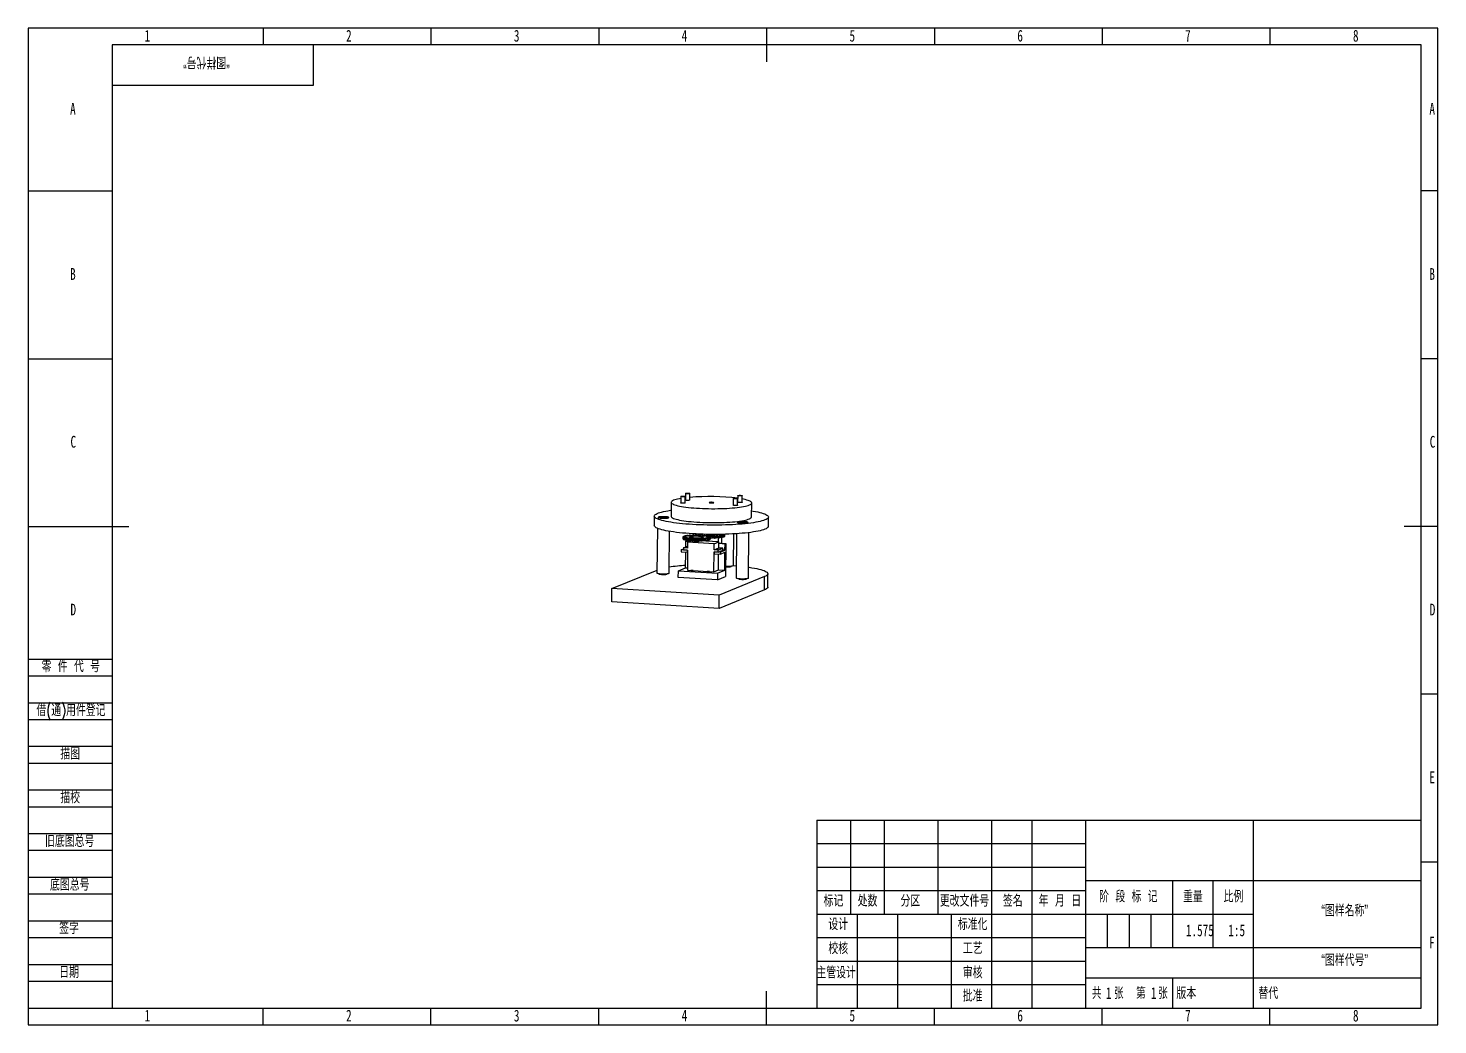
# Model space of a CAD drawing. Header units: millimetres. Extents: x 0 to 420, y 0 to 297.
import ezdxf

# ---------------------------------------------------------------- set-up
doc = ezdxf.new("R2010")
doc.units = ezdxf.units.MM
for name, color, linetype in [('10', 7, 'Continuous'), ('5', 7, 'Continuous'), ('9', 7, 'Continuous'), ('SLD-0', 7, 'Continuous')]:
    doc.layers.add(name, color=color, linetype=linetype)
doc.styles.add('SLDTEXTSTYLE0', font='TXT', dxfattribs={"width": 0.7, "bigfont": 'bigfont'})
doc.styles.add('SLDTEXTSTYLE1', font='TXT', dxfattribs={"width": 0.62, "bigfont": 'bigfont'})
doc.styles.add('SLDTEXTSTYLE2', font='TXT', dxfattribs={"width": 0.614286, "bigfont": 'bigfont'})
doc.styles.add('SLDTEXTSTYLE3', font='TXT', dxfattribs={"width": 0.6, "bigfont": 'bigfont'})
doc.styles.add('SLDTEXTSTYLE4', font='TXT', dxfattribs={"width": 0.7})

msp = doc.modelspace()

# ---------------------------------------------------------------- linework, layer by layer
at = {"color": 7, "linetype": 'Continuous', "lineweight": 25}
for p, q in [((191.59, 155.7), (191.55, 151.55)), ((194.47, 157.49), (194.46, 155.51)), ((195.78, 155.5), (195.79, 157.48)), ((195.82, 158.35), (195.8, 156.38)), ((197.12, 156.37), (197.14, 158.34)), ((210.07, 156.83), (210.05, 154.85)), ((211.37, 154.84), (211.39, 156.82)), ((211.41, 157.7), (211.39, 155.72)), ((212.71, 155.71), (212.73, 157.69)), ((215.55, 151.36), (215.59, 155.51)), ((186.55, 151.59), (186.53, 148.82)), ((187.9, 151.22), (187.78, 151.11)), ((188.76, 151.3), (188.36, 151.18)), ((189.69, 151.3), (188.76, 151.3)), ((188.76, 151.09), (188.76, 151.3)), ((189.68, 151.06), (189.69, 151.3)), ((190.21, 151.18), (189.69, 151.3)), ((190.78, 151.09), (190.67, 151.2)), ((220.53, 148.55), (220.55, 151.32)), ((187.46, 147.98), (187.35, 134.59)), ((188.36, 151.18), (188.88, 151.06)), ((188.88, 151.06), (189.8, 151.06)), ((189.8, 151.06), (190.21, 151.18)), ((190.95, 134.56), (191.05, 147.06)), ((211.53, 149.77), (211.42, 149.65)), ((212.31, 149.83), (212.01, 149.71)), ((212.01, 149.71), (212.61, 149.6)), ((213.22, 149.85), (212.31, 149.83)), ((212.31, 149.65), (212.31, 149.83)), ((212.61, 149.6), (213.52, 149.61)), ((213.82, 149.74), (213.22, 149.85)), ((213.22, 149.61), (213.22, 149.85)), ((213.52, 149.61), (213.82, 149.74)), ((214.42, 149.63), (214.3, 149.75)), ((195.1, 145.38), (195.09, 144.79)), ((195.1, 145.38), (195.1, 145.41)), ((195.2, 145.26), (195.19, 144.66)), ((195.24, 144.64), (195.19, 144.66)), ((195.24, 145.23), (195.2, 145.26)), ((195.21, 145.53), (195.25, 145.56)), ((195.21, 145.53), (195.21, 145.41)), ((195.24, 145.23), (195.24, 144.64)), ((195.63, 145.09), (195.54, 145.11)), ((195.54, 145.11), (195.54, 144.52)), ((195.63, 144.49), (195.54, 144.52)), ((195.57, 145.67), (195.56, 145.56)), ((195.57, 145.67), (195.65, 145.7)), ((195.63, 145.09), (195.63, 144.49)), ((195.94, 142.4), (195.95, 144.1)), ((195.95, 144.1), (196.15, 144.18)), ((195.95, 144.1), (197, 144.03)), ((196.06, 145.1), (196.06, 144.51)), ((196.12, 144.98), (196.11, 144.39)), ((196.24, 144.37), (196.11, 144.39)), ((196.24, 144.96), (196.12, 144.98)), ((196.15, 145.79), (196.27, 145.81)), ((196.15, 145.79), (196.15, 145.67)), ((196.15, 144.18), (197.2, 144.12)), ((196.24, 144.96), (196.24, 144.37)), ((196.48, 143.82), (196.47, 142.04)), ((196.48, 143.82), (197.7, 144.32)), ((204.39, 143.33), (196.48, 143.82)), ((196.63, 144.99), (196.63, 144.4)), ((196.73, 145), (196.72, 144.41)), ((197.03, 144.86), (196.88, 144.88)), ((196.88, 144.88), (196.88, 144.28)), ((197.03, 144.27), (196.88, 144.28)), ((196.92, 145.89), (197.07, 145.9)), ((196.92, 145.89), (196.92, 145.76)), ((197.03, 144.86), (197.03, 144.27)), ((197.36, 144.9), (197.35, 144.31)), ((197.43, 144.92), (197.43, 144.33)), ((197.59, 144.92), (197.58, 144.33)), ((197.78, 144.82), (197.78, 144.22)), ((197.79, 144.8), (197.78, 144.21)), ((197.95, 144.2), (197.78, 144.21)), ((197.96, 144.79), (197.79, 144.8)), ((197.83, 145.95), (198, 145.95)), ((197.83, 145.93), (197.83, 145.84)), ((197.96, 144.79), (197.95, 144.2)), ((198.2, 144.84), (198.19, 144.25)), ((198.24, 144.86), (198.24, 144.27)), ((198.34, 144.28), (198.34, 144.18)), ((198.38, 144.87), (198.38, 144.28)), ((198.54, 144.1), (198.54, 143.98)), ((198.61, 144.87), (198.61, 144.27)), ((198.7, 144.83), (198.69, 144.24)), ((198.7, 144.83), (198.69, 144.23)), ((198.74, 145.9), (198.74, 145.88)), ((198.96, 144.76), (198.78, 144.76)), ((198.78, 144.76), (198.78, 144.17)), ((198.95, 144.16), (198.78, 144.17)), ((198.83, 145.97), (199.01, 145.97)), ((198.96, 144.76), (198.95, 144.16)), ((199.1, 144.82), (199.09, 144.23)), ((199.1, 144.24), (199.11, 144.84)), ((199.15, 145.88), (199.15, 145.89)), ((199.22, 144.85), (199.22, 144.26)), ((199.46, 144.86), (199.45, 144.26)), ((199.53, 146.24), (199.53, 145.86)), ((199.59, 146.18), (199.58, 146.12)), ((199.58, 146.12), (199.58, 145.87)), ((199.58, 144.84), (199.58, 144.25)), ((199.61, 144.82), (199.6, 144.23)), ((199.74, 143.97), (199.74, 144.09)), ((199.97, 144.76), (199.79, 144.76)), ((199.79, 144.76), (199.79, 144.16)), ((199.97, 144.17), (199.79, 144.16)), ((199.84, 145.95), (200.02, 145.95)), ((200.07, 145.92), (199.91, 145.97)), ((199.91, 145.97), (199.91, 145.95)), ((199.97, 144.76), (199.97, 144.17)), ((200, 144.22), (200.01, 144.81)), ((205.74, 143.89), (200, 144.24)), ((200.05, 145.84), (200.05, 145.9)), ((200.06, 144.87), (200.06, 144.27)), ((200.07, 145.92), (200.07, 145.84)), ((200.28, 144.88), (200.28, 144.28)), ((200.43, 144.86), (200.43, 144.27)), ((200.49, 144.85), (200.48, 144.25)), ((200.77, 144.79), (200.76, 144.2)), ((200.93, 144.21), (200.76, 144.2)), ((200.93, 144.8), (200.77, 144.79)), ((200.8, 145.81), (201.04, 145.76)), ((200.81, 145.9), (200.97, 145.89)), ((200.93, 144.8), (200.93, 144.21)), ((200.97, 145.89), (200.97, 145.86)), ((201.04, 144.93), (201.03, 144.33)), ((201.2, 144.92), (201.19, 144.33)), ((201.28, 144.91), (201.28, 144.31)), ((201.3, 144.31), (201.29, 144.16)), ((201.78, 144.88), (201.64, 144.86)), ((201.64, 144.86), (201.64, 144.27)), ((201.78, 144.29), (201.64, 144.27)), ((201.68, 145.82), (201.82, 145.8)), ((201.78, 144.88), (201.78, 144.29)), ((201.84, 145.01), (201.83, 144.41)), ((201.94, 145.69), (201.94, 145.68)), ((201.94, 145.69), (202.28, 145.65)), ((201.94, 145.68), (201.94, 145.69)), ((201.95, 144.99), (201.94, 144.4)), ((202.36, 144.97), (202.35, 144.37)), ((202.46, 144.39), (202.35, 144.37)), ((202.46, 144.99), (202.36, 144.97)), ((202.38, 145.7), (202.49, 145.68)), ((202.46, 144.99), (202.46, 144.39)), ((202.49, 145.68), (202.49, 145.56)), ((202.52, 145.31), (202.52, 145.33)), ((202.94, 145.12), (202.87, 145.09)), ((202.87, 145.09), (202.87, 144.5)), ((202.93, 144.52), (202.87, 144.5)), ((202.89, 145.57), (202.95, 145.54)), ((202.94, 145.12), (202.93, 144.52)), ((202.95, 145.54), (202.95, 145.42)), ((203.17, 145.26), (203.15, 145.24)), ((203.15, 145.24), (203.15, 144.64)), ((203.17, 144.67), (203.15, 144.64)), ((203.16, 145.42), (203.18, 145.39)), ((203.18, 145.39), (203.17, 144.8)), ((203.17, 145.26), (203.17, 144.67)), ((203.27, 145.63), (203.66, 145.61)), ((203.27, 145.04), (203.27, 145.63)), ((203.66, 145.02), (203.27, 145.04)), ((203.66, 145.61), (203.66, 145.02)), ((203.8, 145.1), (203.81, 145.69)), ((203.95, 145.71), (203.95, 145.12)), ((204.19, 145.12), (204.19, 145.72)), ((204.37, 141.56), (204.39, 143.33)), ((204.38, 145.7), (204.38, 145.11)), ((204.39, 143.33), (205.74, 143.89)), ((204.63, 145.64), (205.02, 145.65)), ((204.63, 145.05), (204.63, 145.64)), ((205.02, 145.05), (204.63, 145.05)), ((205.02, 145.65), (205.02, 145.05)), ((205.03, 145.08), (205.03, 145.67)), ((205.07, 145.76), (205.07, 145.16)), ((205.28, 145.18), (205.28, 145.77)), ((205.49, 145.77), (205.49, 145.17)), ((205.69, 143.89), (205.7, 145.15)), ((205.73, 142.11), (205.74, 143.89)), ((205.74, 143.59), (207.82, 143.46)), ((205.74, 143.49), (207.62, 143.38)), ((205.86, 145.72), (206.21, 145.75)), ((205.86, 145.13), (205.86, 145.72)), ((206.2, 145.16), (205.86, 145.13)), ((206.21, 145.75), (206.2, 145.16)), ((206.36, 145.89), (206.36, 145.29)), ((206.59, 145.28), (206.58, 143.54)), ((206.8, 145.87), (207.06, 145.91)), ((206.8, 145.27), (206.8, 145.87)), ((207.06, 145.31), (206.8, 145.27)), ((206.89, 146.16), (206.89, 146.16)), ((207.06, 145.91), (207.06, 145.31)), ((207.34, 145.46), (207.35, 146.05)), ((207.49, 145.51), (207.34, 145.46)), ((207.35, 146.05), (207.49, 146.1)), ((207.43, 146.11), (207.43, 146.18)), ((207.44, 146.18), (207.44, 146.11)), ((207.49, 146.1), (207.49, 145.51)), ((207.6, 141.4), (207.62, 143.38)), ((207.62, 143.38), (207.82, 143.46)), ((207.82, 143.46), (207.74, 133.57)), ((210.13, 136.84), (210.2, 146.29)), ((211.09, 146.35), (210.98, 133.13)), ((214.58, 133.1), (214.69, 146.68)), ((194.58, 141.57), (195.24, 141.84)), ((196.46, 141.45), (194.58, 141.57)), ((194.58, 141.57), (194.58, 140.97)), ((194.58, 140.97), (196.46, 140.86)), ((195.25, 142.12), (195.24, 141.52)), ((195.24, 141.52), (196.46, 141.45)), ((195.25, 142.12), (196.47, 142.62)), ((196.47, 142.04), (195.25, 142.12)), ((195.89, 136.19), (195.93, 140.89)), ((196.46, 141.45), (196.42, 135.52)), ((196.46, 140.86), (196.46, 141.45)), ((204.32, 135.03), (204.37, 140.96)), ((204.37, 140.96), (204.36, 140.37)), ((204.36, 140.37), (206.25, 140.25)), ((204.37, 141.56), (205.73, 142.11)), ((205.6, 141.48), (204.37, 141.56)), ((204.37, 140.96), (205.59, 140.89)), ((206.25, 140.85), (204.37, 140.96)), ((205.59, 140.89), (205.6, 141.48)), ((205.59, 140.89), (206.95, 141.44)), ((205.6, 141.48), (206.95, 142.03)), ((205.67, 135.58), (205.71, 140.29)), ((206.95, 142.03), (205.73, 142.11)), ((206.25, 140.85), (207.6, 141.4)), ((206.25, 140.25), (206.25, 140.85)), ((206.25, 140.25), (207.6, 140.81)), ((206.95, 141.44), (206.95, 142.03)), ((207.6, 141.4), (206.95, 141.44)), ((207.56, 135.47), (207.6, 140.81)), ((173.89, 130), (187.36, 135.51)), ((193.71, 133.32), (193.72, 135.3)), ((193.72, 135.3), (195.89, 136.19)), ((193.72, 135.3), (205.39, 134.58)), ((195.89, 136.19), (196.42, 136.15)), ((196.42, 135.52), (204.32, 135.03)), ((204.32, 135.03), (205.67, 135.58)), ((205.39, 134.58), (205.38, 132.6)), ((205.39, 134.58), (207.56, 135.47)), ((205.67, 135.58), (207.56, 135.47)), ((207.95, 136.41), (207.77, 136.42)), ((209.32, 136.48), (209.32, 136.62)), ((220.39, 130.46), (220.42, 134.42)), ((188.15, 134.36), (188.15, 134.22)), ((190.15, 134.2), (190.15, 134.34)), ((205.38, 132.6), (193.71, 133.32)), ((205.38, 132.6), (207.74, 133.57)), ((219.42, 133.56), (205.89, 128.03)), ((211.78, 132.9), (211.78, 132.76)), ((213.78, 132.74), (213.78, 132.88)), ((219.38, 129.61), (219.42, 133.56)), ((173.86, 126.05), (173.89, 130)), ((205.85, 124.07), (173.86, 126.05)), ((205.89, 128.03), (173.89, 130)), ((219.38, 129.61), (205.85, 124.07)), ((205.85, 124.07), (205.89, 128.03))]:
    msp.add_line(p, q, dxfattribs=at)
at = {"color": 8, "linetype": 'Continuous', "lineweight": 25}
for p, q in [((195.53, 145.36), (195.53, 145.28)), ((195.59, 145.5), (195.59, 145.42)), ((195.66, 145.36), (195.66, 145.29)), ((195.68, 145.23), (195.68, 145.13)), ((195.72, 145.49), (195.72, 145.42)), ((195.78, 145.34), (195.78, 145.3)), ((195.81, 145.31), (195.81, 145.3)), ((195.81, 145.23), (195.81, 145.15)), ((195.89, 145.62), (195.89, 145.55)), ((195.96, 145.22), (195.96, 145.16)), ((196, 145.61), (196, 145.57)), ((196.05, 145.19), (196.05, 145.17)), ((196.18, 145.11), (196.18, 145)), ((196.34, 145.1), (196.34, 145.03)), ((196.38, 145.73), (196.38, 145.67)), ((196.48, 145.07), (196.47, 145.05)), ((196.48, 145.72), (196.48, 145.69)), ((196.89, 145), (196.89, 144.88)), ((197.06, 145.82), (197.05, 145.77)), ((197.07, 144.98), (197.07, 144.95)), ((197.12, 145.8), (197.12, 145.78)), ((197.8, 144.91), (197.8, 144.85)), ((197.86, 145.88), (197.86, 145.84)), ((197.9, 145.86), (197.9, 145.85)), ((198.75, 145.88), (198.75, 145.88)), ((199.15, 145.89), (199.15, 145.88)), ((200.02, 146.2), (200.02, 146.22)), ((200.02, 145.86), (200.02, 145.85)), ((200.04, 145.88), (200.04, 145.85)), ((200.12, 146), (200.12, 146.11)), ((200.29, 146.09), (200.29, 146.02)), ((200.37, 146.04), (200.37, 146.05)), ((200.63, 145.87), (200.63, 145.94)), ((200.83, 145.93), (200.83, 145.9)), ((200.84, 144.91), (200.84, 144.87)), ((200.99, 145.87), (200.99, 145.9)), ((201.49, 145.8), (201.49, 145.8)), ((201.51, 144.98), (201.51, 144.96)), ((201.54, 145.72), (201.54, 145.7)), ((201.62, 145.74), (201.62, 145.69)), ((201.67, 145.01), (201.67, 144.92)), ((201.91, 145.67), (201.91, 145.78)), ((202.04, 145.08), (202.04, 145.06)), ((202.1, 145.62), (202.1, 145.58)), ((202.15, 145.11), (202.15, 145.04)), ((202.2, 145.63), (202.2, 145.56)), ((202.31, 145.11), (202.31, 145.02)), ((202.38, 145.19), (202.38, 145.18)), ((202.43, 145.11), (202.43, 144.99)), ((202.44, 145.22), (202.44, 145.17)), ((202.47, 145.5), (202.47, 145.43)), ((202.52, 145.31), (202.52, 145.31)), ((202.58, 145.24), (202.58, 145.16)), ((202.59, 145.56), (202.59, 145.72)), ((202.59, 145.5), (202.59, 145.43)), ((202.63, 145.37), (202.63, 145.3)), ((202.71, 145.23), (202.71, 145.15)), ((202.76, 145.37), (202.76, 145.29)), ((202.78, 145.73), (202.78, 145.57)), ((203.02, 145.42), (203.02, 145.72)), ((203.17, 145.7), (203.16, 145.41)), ((206, 145.86), (206, 145.82)), ((206.16, 145.77), (206.16, 145.88)), ((206.63, 146), (206.63, 145.98)), ((206.71, 145.97), (206.71, 146.03)), ((206.89, 146.05), (206.89, 145.94)), ((207.01, 146.17), (207.01, 146.14))]:
    msp.add_line(p, q, dxfattribs=at)
at = {"color": 7, "linetype": 'Continuous', "lineweight": 25, "flags": 128}
for points in [[(194.47, 156.85), (194.01, 156.77), (193.49, 156.66), (193.02, 156.54), (192.62, 156.42), (192.28, 156.3), (192, 156.17), (191.8, 156.04), (191.66, 155.9), (191.59, 155.76), (191.6, 155.63), (191.67, 155.49), (191.82, 155.35), (192.03, 155.22), (192.31, 155.08), (192.66, 154.95), (193.07, 154.83), (193.54, 154.7), (194.07, 154.59), (194.66, 154.48), (195.3, 154.37), (195.99, 154.28), (196.72, 154.19), (197.5, 154.11), (198.31, 154.04), (199.15, 153.97), (200.01, 153.92), (200.9, 153.88)], [(194.97, 155.41), (194.77, 155.42), (194.61, 155.45), (194.5, 155.48), (194.46, 155.51), (194.46, 155.51)], [(194.99, 157.39), (194.78, 157.4), (194.62, 157.42), (194.51, 157.45), (194.47, 157.49), (194.5, 157.52), (194.6, 157.55), (194.76, 157.57), (194.96, 157.58), (195.17, 157.58), (195.39, 157.57), (195.57, 157.55), (195.71, 157.53), (195.78, 157.5), (195.79, 157.46), (195.72, 157.43), (195.59, 157.41), (195.41, 157.39), (195.2, 157.38), (194.99, 157.39)], [(195.78, 155.5), (195.77, 155.49), (195.7, 155.46), (195.58, 155.43), (195.4, 155.41), (195.19, 155.41), (194.97, 155.41)], [(196.31, 156.28), (196.11, 156.29), (195.95, 156.31), (195.84, 156.34), (195.8, 156.37), (195.8, 156.38)], [(196.33, 158.25), (196.13, 158.27), (195.97, 158.29), (195.86, 158.32), (195.82, 158.35), (195.85, 158.38), (195.95, 158.41), (196.1, 158.43), (196.3, 158.45), (196.52, 158.45), (196.73, 158.44), (196.91, 158.42), (197.05, 158.39), (197.13, 158.36), (197.13, 158.33), (197.06, 158.3), (196.93, 158.27), (196.76, 158.26), (196.55, 158.25), (196.33, 158.25)], [(197.12, 156.37), (197.11, 156.35), (197.05, 156.32), (196.92, 156.3), (196.74, 156.28), (196.53, 156.27), (196.31, 156.28)], [(200.9, 153.88), (201.8, 153.84), (202.72, 153.82), (203.63, 153.81), (204.55, 153.81), (205.47, 153.82), (206.37, 153.84), (207.25, 153.87), (208.12, 153.91), (208.95, 153.96), (209.76, 154.02), (210.53, 154.09), (211.26, 154.17), (211.94, 154.25), (212.58, 154.35), (213.16, 154.45), (213.68, 154.56), (214.15, 154.67), (214.56, 154.79), (214.9, 154.92), (215.17, 155.05), (215.38, 155.18), (215.51, 155.32), (215.58, 155.45), (215.57, 155.59), (215.5, 155.73), (215.36, 155.87), (215.14, 156), (214.86, 156.14), (214.52, 156.27), (214.1, 156.39), (213.63, 156.51), (213.1, 156.63), (212.72, 156.7)], [(203.44, 155.51), (203.66, 155.51), (203.86, 155.52), (204.04, 155.53), (204.17, 155.56), (204.24, 155.59), (204.23, 155.62), (204.16, 155.65), (204.02, 155.68), (203.84, 155.7), (203.63, 155.71), (203.41, 155.71), (203.21, 155.69), (203.06, 155.67), (202.96, 155.64), (202.93, 155.61), (202.97, 155.58), (203.07, 155.55), (203.24, 155.53), (203.44, 155.51)], [(210.58, 156.73), (210.38, 156.74), (210.22, 156.77), (210.11, 156.79), (210.07, 156.83), (210.1, 156.86), (210.2, 156.89), (210.35, 156.91), (210.55, 156.92), (210.77, 156.92), (210.98, 156.91), (211.16, 156.9), (211.3, 156.87), (211.38, 156.84), (211.38, 156.81), (211.31, 156.77), (211.18, 156.75), (211.01, 156.73), (210.8, 156.73), (210.58, 156.73)], [(211.91, 155.62), (211.71, 155.63), (211.54, 155.65), (211.44, 155.68), (211.39, 155.72), (211.39, 155.72)], [(211.92, 157.6), (211.72, 157.61), (211.56, 157.63), (211.45, 157.66), (211.41, 157.69), (211.44, 157.73), (211.54, 157.75), (211.7, 157.77), (211.89, 157.79), (212.11, 157.79), (212.32, 157.78), (212.51, 157.76), (212.64, 157.73), (212.72, 157.7), (212.72, 157.67), (212.66, 157.64), (212.53, 157.62), (212.35, 157.6), (212.14, 157.59), (211.92, 157.6)], [(212.71, 155.71), (212.71, 155.69), (212.64, 155.66), (212.51, 155.64), (212.33, 155.62), (212.12, 155.61), (211.91, 155.62)], [(214.53, 149.43), (213.67, 149.33), (212.76, 149.24), (211.82, 149.17), (210.84, 149.1), (209.83, 149.04), (208.79, 148.99), (207.74, 148.95), (206.66, 148.93), (205.57, 148.91), (204.48, 148.9), (203.38, 148.91), (202.28, 148.93), (201.18, 148.95), (200.1, 148.99), (199.03, 149.04), (197.98, 149.09), (196.95, 149.16), (195.95, 149.24), (194.98, 149.32), (194.05, 149.42), (193.16, 149.52), (192.31, 149.63), (191.5, 149.75), (190.75, 149.88), (190.06, 150.01), (189.42, 150.15), (188.83, 150.3), (188.31, 150.45), (187.86, 150.6), (187.47, 150.76), (187.15, 150.92), (186.89, 151.08), (186.71, 151.24), (186.6, 151.41), (186.55, 151.57), (186.58, 151.74), (186.68, 151.9), (186.85, 152.06), (187.1, 152.22), (187.41, 152.38), (187.78, 152.53), (188.23, 152.68), (188.74, 152.82), (189.31, 152.96), (189.94, 153.09), (190.63, 153.21), (191.37, 153.33), (191.57, 153.36)], [(188.25, 151.37), (188.01, 151.34), (187.83, 151.29), (187.72, 151.25), (187.68, 151.19), (187.72, 151.14), (187.83, 151.09), (188.01, 151.05), (188.25, 151.01), (188.53, 150.98), (188.85, 150.95), (189.19, 150.94), (189.54, 150.94), (189.87, 150.95), (190.18, 150.98), (190.44, 151.01), (190.65, 151.05), (190.8, 151.09), (190.87, 151.14), (190.87, 151.2), (190.8, 151.25), (190.66, 151.29), (190.45, 151.34), (190.18, 151.37), (189.88, 151.4), (189.55, 151.42), (189.2, 151.42), (188.86, 151.42), (188.54, 151.4), (188.25, 151.37)], [(188.5, 151.36), (188.26, 151.33), (188.07, 151.3), (187.95, 151.25), (187.89, 151.21), (187.9, 151.16), (187.98, 151.12), (188.13, 151.07), (188.33, 151.04), (188.58, 151.01), (188.87, 150.98), (189.18, 150.97), (189.49, 150.97), (189.79, 150.98), (190.07, 151), (190.31, 151.03), (190.49, 151.07), (190.62, 151.11), (190.68, 151.16), (190.67, 151.2), (190.59, 151.25), (190.44, 151.29), (190.24, 151.33), (189.99, 151.36), (189.7, 151.38), (189.39, 151.39), (189.08, 151.39), (188.77, 151.38), (188.5, 151.36)], [(191.55, 151.55), (191.57, 151.46), (191.65, 151.32), (191.8, 151.18), (192.02, 151.05), (192.31, 150.92), (192.67, 150.79), (193.08, 150.66), (193.56, 150.54), (194.1, 150.42), (194.7, 150.31), (195.34, 150.21), (196.03, 150.11), (196.77, 150.03), (197.55, 149.95), (198.36, 149.88), (199.21, 149.81), (200.08, 149.76), (200.97, 149.72), (201.87, 149.69), (202.78, 149.67), (203.7, 149.66), (204.62, 149.66), (205.53, 149.67), (206.43, 149.69), (207.32, 149.72), (208.18, 149.76), (209.01, 149.81), (209.81, 149.87), (210.58, 149.94), (211.3, 150.02), (211.98, 150.11), (212.61, 150.21), (213.19, 150.31), (213.71, 150.42), (214.17, 150.53), (214.56, 150.66), (214.9, 150.78), (215.16, 150.91), (215.36, 151.04), (215.49, 151.18), (215.55, 151.32), (215.55, 151.36)], [(210.56, 154.75), (210.36, 154.77), (210.2, 154.79), (210.09, 154.82), (210.05, 154.85), (210.05, 154.85)], [(211.37, 154.84), (211.36, 154.83), (211.3, 154.8), (211.17, 154.77), (210.99, 154.76), (210.78, 154.75), (210.56, 154.75)], [(215.57, 153.17), (215.98, 153.1), (216.71, 152.97), (217.38, 152.83), (217.99, 152.69), (218.54, 152.54), (219.03, 152.39), (219.45, 152.24), (219.81, 152.08), (220.1, 151.92), (220.31, 151.75), (220.46, 151.59), (220.54, 151.42), (220.55, 151.26), (220.48, 151.09), (220.35, 150.93), (220.14, 150.77), (219.86, 150.61), (219.52, 150.46), (219.11, 150.31), (218.63, 150.16), (218.09, 150.02), (217.49, 149.89), (216.83, 149.76), (216.12, 149.64), (215.35, 149.53), (214.53, 149.43)], [(214.51, 146.66), (213.65, 146.56), (212.74, 146.47), (211.8, 146.4), (210.82, 146.33), (209.81, 146.27), (208.77, 146.22), (207.72, 146.19), (206.64, 146.16), (205.55, 146.14), (204.45, 146.14), (203.35, 146.14), (202.25, 146.16), (201.16, 146.18), (200.07, 146.22), (199, 146.27), (197.95, 146.32), (196.93, 146.39), (195.93, 146.47), (194.96, 146.55), (194.03, 146.65), (193.13, 146.75), (192.28, 146.87), (191.48, 146.98), (190.73, 147.11), (190.03, 147.24), (189.39, 147.38), (188.81, 147.53), (188.29, 147.68), (187.84, 147.83), (187.45, 147.99), (187.12, 148.15), (186.87, 148.31), (186.69, 148.48), (186.57, 148.64), (186.53, 148.81), (186.53, 148.82)], [(211.88, 149.92), (211.65, 149.88), (211.47, 149.84), (211.36, 149.79), (211.32, 149.74), (211.35, 149.69), (211.46, 149.64), (211.64, 149.59), (211.88, 149.55), (212.16, 149.52), (212.49, 149.5), (212.83, 149.49), (213.17, 149.49), (213.51, 149.5), (213.81, 149.52), (214.08, 149.55), (214.29, 149.59), (214.43, 149.64), (214.51, 149.69), (214.51, 149.74), (214.43, 149.79), (214.29, 149.84), (214.08, 149.88), (213.82, 149.92), (213.51, 149.94), (213.18, 149.96), (212.83, 149.96), (212.49, 149.96), (212.17, 149.94), (211.88, 149.92)], [(212.46, 149.53), (212.76, 149.52), (213.08, 149.51), (213.38, 149.52), (213.67, 149.54), (213.91, 149.57), (214.11, 149.6), (214.24, 149.65), (214.31, 149.69), (214.31, 149.74), (214.24, 149.78), (214.1, 149.83), (213.9, 149.87), (213.66, 149.9), (213.38, 149.92), (213.07, 149.93), (212.76, 149.93), (212.45, 149.93), (212.17, 149.91), (211.92, 149.88), (211.73, 149.84), (211.59, 149.8), (211.53, 149.76), (211.53, 149.71), (211.6, 149.66), (211.73, 149.62), (211.93, 149.58), (212.18, 149.55), (212.46, 149.53)], [(220.53, 148.55), (220.52, 148.49), (220.46, 148.32), (220.32, 148.16), (220.12, 148), (219.84, 147.84), (219.5, 147.69), (219.09, 147.54), (218.61, 147.39), (218.07, 147.25), (217.47, 147.12), (216.81, 146.99), (216.09, 146.87), (215.33, 146.76), (214.51, 146.66)], [(195.19, 144.78), (195.14, 144.79), (195.09, 144.79)], [(195.71, 145.29), (195.74, 145.29), (195.76, 145.29), (195.78, 145.29), (195.79, 145.3), (195.8, 145.3), (195.81, 145.3), (195.81, 145.31), (195.81, 145.31)], [(195.82, 145.47), (195.82, 145.47), (195.82, 145.48), (195.81, 145.48), (195.8, 145.48), (195.78, 145.49), (195.76, 145.49), (195.74, 145.49), (195.72, 145.49)], [(195.98, 145.16), (196, 145.16), (196.02, 145.17), (196.04, 145.17), (196.05, 145.17), (196.05, 145.18), (196.06, 145.18), (196.05, 145.18), (196.05, 145.19)], [(196.06, 145.59), (196.07, 145.59), (196.07, 145.6), (196.07, 145.6), (196.06, 145.6), (196.05, 145.61), (196.04, 145.61), (196.02, 145.61), (196, 145.61)], [(196.45, 145.05), (196.47, 145.05), (196.48, 145.05), (196.49, 145.06), (196.5, 145.06), (196.5, 145.06), (196.5, 145.07), (196.49, 145.07), (196.48, 145.07)], [(196.5, 145.7), (196.51, 145.7), (196.52, 145.7), (196.52, 145.7), (196.52, 145.71), (196.52, 145.71), (196.51, 145.72), (196.5, 145.72), (196.48, 145.72)], [(198.22, 145.09), (197.89, 145.12), (197.6, 145.16), (197.37, 145.21), (197.19, 145.26), (197.09, 145.32), (197.05, 145.38), (197.08, 145.43), (197.18, 145.49), (197.36, 145.54), (197.59, 145.58), (197.87, 145.62), (198.2, 145.65), (198.56, 145.67), (198.94, 145.68), (199.33, 145.67), (199.71, 145.66), (200.07, 145.64), (200.4, 145.6), (200.69, 145.56), (200.93, 145.51), (201.1, 145.46), (201.21, 145.4), (201.25, 145.35), (201.21, 145.29), (201.11, 145.23), (200.94, 145.18), (200.71, 145.14), (200.42, 145.1), (200.09, 145.07), (199.73, 145.05), (199.35, 145.05), (198.97, 145.05), (198.58, 145.06), (198.22, 145.09)], [(197.09, 144.95), (197.1, 144.96), (197.11, 144.96), (197.12, 144.96), (197.12, 144.97), (197.11, 144.97), (197.1, 144.97), (197.09, 144.98), (197.07, 144.98)], [(197.1, 145.78), (197.12, 145.78), (197.13, 145.78), (197.14, 145.79), (197.15, 145.79), (197.15, 145.79), (197.14, 145.8), (197.14, 145.8), (197.12, 145.8)], [(197.79, 144.8), (197.79, 144.81), (197.78, 144.82), (197.79, 144.82), (197.79, 144.83), (197.79, 144.84), (197.8, 144.85), (197.81, 144.86), (197.82, 144.87)], [(197.86, 144.88), (197.87, 144.89), (197.87, 144.89), (197.87, 144.89), (197.86, 144.9), (197.85, 144.9), (197.84, 144.9), (197.82, 144.91), (197.8, 144.91)], [(197.86, 145.88), (197.85, 145.89), (197.84, 145.9), (197.83, 145.9), (197.83, 145.91), (197.83, 145.92), (197.83, 145.93), (197.83, 145.94), (197.83, 145.95)], [(197.83, 145.84), (197.85, 145.84), (197.87, 145.84), (197.89, 145.84), (197.9, 145.85), (197.9, 145.85), (197.91, 145.85), (197.9, 145.86), (197.9, 145.86)], [(198.71, 144.85), (198.71, 144.85), (198.71, 144.85), (198.7, 144.86), (198.69, 144.86), (198.67, 144.86), (198.65, 144.86), (198.63, 144.87), (198.61, 144.87)], [(198.65, 145.87), (198.67, 145.87), (198.69, 145.87), (198.71, 145.87), (198.73, 145.87), (198.74, 145.87), (198.74, 145.88), (198.75, 145.88), (198.75, 145.88)], [(198.69, 144.23), (198.69, 144.23), (198.69, 144.24)], [(199.94, 144.17), (199.92, 144.14), (199.83, 144.11), (199.68, 144.08), (199.48, 144.06), (199.25, 144.06), (199.01, 144.06), (198.79, 144.07)], [(200.06, 144.87), (200.04, 144.87), (200.02, 144.86), (200, 144.86), (199.99, 144.86), (199.98, 144.86), (199.98, 144.85), (199.97, 144.85), (199.98, 144.85)], [(200, 144.83), (200, 144.82), (200.01, 144.81), (200, 144.8), (200, 144.79), (200, 144.78), (199.99, 144.78), (199.98, 144.77), (199.97, 144.76)], [(200.02, 145.86), (200.01, 145.86), (200.01, 145.86), (200.02, 145.85), (200.03, 145.85), (200.04, 145.85), (200.06, 145.84), (200.08, 145.84), (200.1, 145.84)], [(200.02, 145.95), (200.03, 145.94), (200.03, 145.93), (200.04, 145.92), (200.04, 145.91), (200.05, 145.91), (200.05, 145.9), (200.05, 145.89), (200.04, 145.88)], [(200.37, 146.05), (200.38, 146.05), (200.39, 146.05), (200.39, 146.04), (200.38, 146.04), (200.37, 146.03), (200.35, 146.03), (200.34, 146.03), (200.31, 146.02)], [(200.84, 144.91), (200.82, 144.91), (200.8, 144.91), (200.79, 144.9), (200.78, 144.9), (200.78, 144.9), (200.78, 144.89), (200.79, 144.89), (200.8, 144.89)], [(200.83, 145.81), (200.82, 145.8), (200.82, 145.8), (200.82, 145.8), (200.82, 145.79), (200.83, 145.79), (200.84, 145.79), (200.85, 145.78), (200.87, 145.78)], [(200.99, 145.9), (201.01, 145.9), (201.02, 145.89), (201.03, 145.89), (201.03, 145.88), (201.03, 145.88), (201.03, 145.88), (201.02, 145.87), (201, 145.87)], [(201.51, 144.98), (201.5, 144.98), (201.49, 144.98), (201.48, 144.97), (201.48, 144.97), (201.48, 144.97), (201.49, 144.96), (201.5, 144.96), (201.51, 144.96)], [(201.54, 145.72), (201.53, 145.72), (201.51, 145.72), (201.51, 145.72), (201.51, 145.71), (201.51, 145.71), (201.51, 145.71), (201.52, 145.7), (201.54, 145.7)], [(201.91, 145.78), (201.93, 145.78), (201.95, 145.78), (201.97, 145.78), (201.98, 145.77), (201.99, 145.77), (202, 145.76), (202, 145.76), (201.99, 145.75)], [(202.04, 145.08), (202.03, 145.07), (202.02, 145.07), (202.02, 145.07), (202.02, 145.06), (202.03, 145.06), (202.04, 145.06), (202.06, 145.06), (202.08, 145.05)], [(202.1, 145.62), (202.08, 145.62), (202.06, 145.61), (202.05, 145.61), (202.04, 145.61), (202.04, 145.61), (202.04, 145.6), (202.05, 145.6), (202.06, 145.6)], [(202.38, 145.19), (202.37, 145.19), (202.37, 145.18), (202.38, 145.18), (202.39, 145.18), (202.4, 145.17), (202.42, 145.17), (202.44, 145.17), (202.46, 145.17)], [(202.47, 145.5), (202.45, 145.5), (202.43, 145.49), (202.41, 145.49), (202.4, 145.49), (202.39, 145.49), (202.39, 145.48), (202.39, 145.48), (202.39, 145.48)], [(204.73, 146.05), (204.92, 146.09), (205.05, 146.14)], [(204.98, 145.73), (204.98, 145.73), (204.98, 145.74), (204.98, 145.74), (204.99, 145.74), (205.01, 145.75), (205.03, 145.75), (205.05, 145.75), (205.07, 145.76)], [(204.98, 145.73), (205, 145.72), (205.01, 145.71), (205.02, 145.7), (205.03, 145.69), (205.03, 145.68), (205.03, 145.67), (205.03, 145.66), (205.02, 145.65)], [(205.07, 145.16), (205.04, 145.16), (205.03, 145.16)], [(205.98, 145.82), (205.97, 145.83), (205.96, 145.83), (205.96, 145.84), (205.96, 145.84), (205.96, 145.85), (205.97, 145.85), (205.98, 145.85), (206, 145.86)], [(206.69, 145.97), (206.67, 145.97), (206.65, 145.97), (206.63, 145.98), (206.62, 145.98), (206.62, 145.99), (206.62, 145.99), (206.62, 146), (206.63, 146)], [(195.99, 142.2), (196.06, 142.2), (196.14, 142.2), (196.2, 142.21), (196.24, 142.22), (196.25, 142.23), (196.24, 142.24), (196.19, 142.25), (196.12, 142.26), (196.04, 142.26), (195.97, 142.26), (195.91, 142.25), (195.87, 142.24), (195.85, 142.23), (195.87, 142.22), (195.92, 142.21), (195.99, 142.2)], [(205.4, 141.62), (205.47, 141.62), (205.55, 141.62), (205.61, 141.63), (205.65, 141.64), (205.66, 141.65), (205.65, 141.66), (205.6, 141.67), (205.53, 141.67), (205.46, 141.68), (205.38, 141.67), (205.32, 141.67), (205.28, 141.66), (205.26, 141.65), (205.28, 141.64), (205.33, 141.63), (205.4, 141.62)], [(206.07, 141.9), (206.15, 141.89), (206.23, 141.9), (206.29, 141.9), (206.33, 141.91), (206.34, 141.92), (206.32, 141.94), (206.28, 141.95), (206.21, 141.95), (206.13, 141.95), (206.06, 141.95), (205.99, 141.95), (205.95, 141.94), (205.94, 141.92), (205.96, 141.91), (206.01, 141.9), (206.07, 141.9)], [(190.95, 134.56), (190.92, 134.51), (190.82, 134.46), (190.66, 134.41), (190.43, 134.37), (190.15, 134.34), (189.82, 134.32), (189.47, 134.3), (189.11, 134.3), (188.75, 134.31), (188.4, 134.33), (188.09, 134.36), (187.82, 134.4), (187.6, 134.45), (187.45, 134.5), (187.37, 134.55), (187.35, 134.59)], [(197.46, 135.39), (197.44, 135.37), (197.47, 135.35), (197.55, 135.33), (197.67, 135.32), (197.8, 135.32), (197.94, 135.32), (198.05, 135.33), (198.12, 135.35), (198.14, 135.37), (198.1, 135.39), (198.02, 135.41), (197.91, 135.42), (197.77, 135.42), (197.64, 135.42), (197.53, 135.41), (197.46, 135.39)], [(202.35, 135.09), (202.33, 135.07), (202.36, 135.05), (202.45, 135.03), (202.56, 135.02), (202.7, 135.01), (202.83, 135.02), (202.94, 135.03), (203.01, 135.05), (203.03, 135.07), (203, 135.09), (202.92, 135.1), (202.8, 135.12), (202.66, 135.12), (202.53, 135.12), (202.42, 135.1), (202.35, 135.09)], [(210.13, 136.84), (210.13, 136.84), (210.08, 136.78), (209.97, 136.73), (209.79, 136.69), (209.54, 136.65), (209.25, 136.62), (208.92, 136.6), (208.57, 136.59), (208.2, 136.59), (207.85, 136.6), (207.77, 136.6)], [(209.32, 136.62), (209.41, 136.58), (209.42, 136.54), (209.36, 136.49), (209.23, 136.46), (209.03, 136.43), (208.79, 136.41), (208.52, 136.39), (208.23, 136.39), (207.95, 136.41)], [(210.13, 136.84), (210.2, 136.83), (211.01, 136.77)], [(214.61, 136.38), (214.85, 136.35), (215.65, 136.22), (216.4, 136.1), (217.09, 135.96), (217.72, 135.82), (218.29, 135.67), (218.8, 135.52), (219.24, 135.36), (219.61, 135.2), (219.91, 135.04), (220.15, 134.87), (220.31, 134.71), (220.4, 134.54), (220.41, 134.37), (220.36, 134.21), (220.23, 134.04), (220.03, 133.88), (219.76, 133.72), (219.42, 133.56)], [(188.78, 134.12), (188.52, 134.15), (188.31, 134.18), (188.15, 134.21), (188.07, 134.25), (188.05, 134.3), (188.11, 134.34), (188.16, 134.36)], [(190.14, 134.34), (190.14, 134.34), (190.23, 134.3), (190.25, 134.25), (190.18, 134.21), (190.05, 134.17), (189.86, 134.14), (189.62, 134.12), (189.34, 134.11), (189.06, 134.11), (188.78, 134.12)], [(214.58, 133.1), (214.57, 133.07), (214.49, 133.01), (214.33, 132.97), (214.12, 132.92), (213.85, 132.89), (213.53, 132.86), (213.19, 132.85), (212.83, 132.84), (212.46, 132.85), (212.11, 132.87), (211.79, 132.9), (211.51, 132.93), (211.28, 132.98), (211.11, 133.03), (211.01, 133.08), (210.98, 133.13)], [(212.41, 132.67), (212.16, 132.69), (211.94, 132.72), (211.79, 132.76), (211.7, 132.8), (211.69, 132.84), (211.75, 132.88), (211.78, 132.89)], [(213.78, 132.88), (213.87, 132.84), (213.88, 132.8), (213.82, 132.75), (213.69, 132.72), (213.49, 132.69), (213.25, 132.67), (212.98, 132.65), (212.69, 132.65), (212.41, 132.67)], [(220.39, 130.46), (220.38, 130.42), (220.33, 130.25), (220.2, 130.09), (220, 129.92), (219.73, 129.77), (219.38, 129.61)]]:
    msp.add_lwpolyline(points, dxfattribs=at)
at = {"color": 7, "linetype": 'Continuous', "lineweight": 25}
for centre, radius, start, end in [((202.99, 87.5), 69.92, 83.0856, 94.8069), ((195.6, 135.65), 9.78, 90.4383, 92.9619), ((195.77, 155.07), 9.71, 266.0377, 268.5727), ((195.93, 137.97), 7.32, 92.6667, 95.7271), ((196.06, 152.7), 7.22, 263.2459, 266.3357), ((195.55, 155.92), 10.69, 268.3231, 270.6998), ((195.55, 155.32), 10.69, 268.3229, 269.9549), ((195.38, 134.87), 10.69, 88.3104, 90.6871), ((195.56, 141.2), 4.23, 88.6891, 90.473), ((195.63, 149.59), 4.23, 268.537, 270.3212), ((196.27, 140.86), 4.31, 95.2952, 99.6532), ((196.35, 149.81), 4.21, 259.2568, 263.6859), ((195.84, 149.3), 3.81, 266.2612, 268.1732), ((195.77, 141.45), 3.84, 90.8361, 92.7392), ((195.55, 154.85), 9.76, 270.4508, 272.9763), ((195.55, 154.26), 9.76, 270.4508, 272.9763), ((195.41, 136), 9.7, 86.0232, 88.5601), ((195.69, 145.7), 0.281, 263.3068, 289.8278), ((195.69, 145.09), 0.275, 68.8966, 95.8877), ((195.64, 149.11), 3.89, 270.683, 272.5696), ((195.58, 141.7), 3.86, 86.4319, 88.3267), ((195.92, 145.43), 0.159, 210.5572, 226.7174), ((195.93, 145.34), 0.173, 130.7902, 146.0546), ((195.85, 144.77), 0.467, 76.2024, 94.6946), ((195.87, 146.02), 0.473, 264.3872, 282.703), ((196.14, 142.32), 2.85, 93.1435, 95.4632), ((196.2, 148.42), 2.81, 263.5122, 265.8546), ((196.49, 146.44), 1.33, 246.5997, 250.5127), ((196.5, 144.25), 1.41, 108.1533, 111.9182), ((195.91, 148.03), 2.93, 272.9694, 275.246), ((195.89, 147.68), 3.17, 273.0139, 274.075), ((195.88, 142.79), 2.89, 83.7319, 86.0299), ((196.64, 143.24), 1.81, 98.7957, 106.5791), ((196.68, 147.45), 1.74, 252.1517, 260.1423), ((196.24, 144.5), 0.611, 80.1991, 95.5097), ((196.27, 146.28), 0.614, 263.527, 278.7791), ((195.9, 152.26), 7.31, 272.6807, 275.7459), ((195.89, 151.67), 7.31, 272.6807, 275.7459), ((195.81, 138.62), 7.2, 83.227, 86.3217), ((197.42, 149.76), 4.78, 256.9439, 258.6129), ((197.38, 140.83), 4.95, 100.2801, 101.9111), ((196.63, 143.39), 1.66, 95.9641, 99.2879), ((196.68, 147.33), 1.62, 259.6277, 263.0065), ((196.46, 146.73), 1.74, 275.7378, 278.9579), ((196.45, 146.13), 1.74, 275.7378, 278.9579), ((196.46, 144.08), 1.7, 79.964, 83.2355), ((196.81, 143.76), 0.654, 83.6736, 97.3356), ((196.81, 144.36), 0.646, 82.6696, 97.3991), ((196.85, 146.4), 0.644, 261.6018, 276.3493), ((197.12, 144.52), 0.432, 103.725, 124.1332), ((198.36, 155.32), 10.42, 261.9141, 262.9067), ((197.16, 146.21), 0.404, 233.8264, 255.1698), ((198.23, 135.19), 10.64, 96.06, 97.0386), ((197.21, 144.27), 0.689, 99.9646, 105.9527), ((196.64, 149.14), 4.3, 275.3126, 279.6823), ((196.63, 148.55), 4.3, 275.3126, 279.6823), ((197.25, 146.45), 0.662, 252.7936, 258.9435), ((196.61, 141.73), 4.19, 79.2272, 83.6683), ((197.23, 145.04), 0.744, 279.6199, 285.3077), ((197.23, 145.64), 0.744, 279.6199, 285.3077), ((197.26, 145.15), 0.716, 73.4585, 79.2945), ((197.53, 144.37), 0.556, 84.1019, 100.4535), ((197.53, 143.78), 0.556, 84.1019, 100.4535), ((197.57, 146.37), 0.551, 258.4956, 274.9538), ((199.01, 160.96), 16.69, 265.0993, 265.8243), ((199.01, 161.56), 16.69, 265.0993, 265.8243), ((198.77, 128.96), 16.9, 93.1723, 93.8914), ((197.82, 144.22), 0.0389, 179.8015, 205.5793), ((197.91, 144.73), 0.16, 106.6743, 122.6027), ((197.94, 146), 0.149, 235.4213, 252.0912), ((197.68, 145.98), 1.8, 278.8202, 286.6373), ((197.68, 146.57), 1.8, 278.8202, 286.6373), ((197.71, 144.25), 1.73, 72.0917, 80.1175), ((198.14, 144.43), 0.182, 286.0582, 300.6511), ((198.15, 145.02), 0.182, 286.0582, 300.6511), ((198.19, 145.73), 0.171, 57.4754, 72.7211), ((198.34, 144.5), 0.381, 84.2294, 105.5896), ((198.34, 143.9), 0.381, 84.2294, 105.5896), ((198.39, 146.23), 0.374, 253.2503, 274.8915), ((198.71, 144.71), 0.647, 235.1721, 276.9001), ((199.29, 166.16), 21.3, 267.5576, 268.1738), ((199.28, 165.57), 21.3, 267.5576, 268.1738), ((198.96, 124.46), 21.41, 90.8347, 91.4488), ((198.85, 144.45), 0.563, 236.3743, 278.6739), ((198.61, 143.94), 0.329, 75.1483, 90.7288), ((198.82, 144.3), 0.138, 208.4871, 252.6775), ((198.72, 144.83), 0.0192, 124.7745, 191.6647), ((198.82, 144.89), 0.138, 208.4871, 252.6775), ((198.87, 145.83), 0.15, 106.2441, 148.0518), ((198.76, 145.9), 0.0183, 163.3104, 232.3681), ((199.21, 145.24), 1.37, 258.4507, 292.686), ((198.85, 144.58), 0.427, 283.7569, 304.3158), ((198.86, 145.17), 0.427, 283.7569, 304.3158), ((198.9, 145.58), 0.399, 53.6339, 75.1381), ((199.08, 144.25), 0.0242, 304.2169, 352.8154), ((199.09, 144.84), 0.0214, 301.5575, 3.5853), ((199.19, 144.04), 0.222, 82.6972, 112.6818), ((199.19, 144.67), 0.192, 81.0202, 116.0023), ((199.13, 145.89), 0.0202, 351.4465, 56.0054), ((199.23, 146.05), 0.186, 242.5134, 278.3196), ((199.32, 167.25), 22.39, 269.7473, 270.3433), ((199.32, 166.66), 22.39, 269.7473, 270.3433), ((198.97, 123.51), 22.36, 88.6662, 89.2629), ((199.48, 143.99), 0.276, 69.0009, 95.8563), ((199.48, 144.58), 0.276, 69.0009, 95.8563), ((199.53, 146.14), 0.283, 263.3362, 289.7265), ((200.09, 156.65), 10.54, 267.2305, 270.1451), ((199.63, 144.87), 0.0596, 216.559, 247.5126), ((199.63, 144.28), 0.0596, 216.559, 247.5126), ((200.28, 137.91), 8.3, 91.8303, 94.7429), ((199.98, 145.06), 0.916, 245.4975, 257.7975), ((199.99, 145.65), 0.916, 245.4975, 257.7975), ((199.67, 145.84), 0.0647, 111.1321, 140.4159), ((200.03, 145.01), 0.964, 101.1109, 112.9977), ((200.65, 142.3), 3.74, 95.1533, 101.4106), ((199.94, 144.23), 0.0665, 298.5866, 351.6945), ((199.96, 144.8), 0.0505, 31.9838, 66.58), ((200.07, 143.8), 0.473, 91.4943, 98.0204), ((200.02, 146.63), 0.426, 269.4904, 284.8022), ((200, 145.91), 0.0549, 292.0258, 324.7271), ((199.39, 164.37), 19.51, 271.963, 272.6164), ((199.39, 163.77), 19.51, 271.963, 272.6164), ((200.07, 155.75), 9.83, 269.9791, 273.2604), ((199.1, 126.52), 19.35, 86.3841, 87.0411), ((200.15, 145.56), 0.548, 74.5573, 92.8726), ((200.32, 144.41), 0.469, 76.2544, 94.6958), ((200.32, 143.82), 0.469, 76.2544, 94.6958), ((200.76, 147.07), 1.09, 244.4451, 249.1106), ((200.36, 146.3), 0.475, 264.3854, 282.652), ((200.58, 145.22), 0.384, 247.6351, 256.4857), ((200.57, 144.63), 0.384, 247.6351, 256.4857), ((200.61, 145.46), 0.404, 102.3745, 110.9353), ((201.16, 147.01), 2.84, 256.2853, 262.0459), ((201.16, 147.61), 2.84, 256.2853, 262.0459), ((201.16, 142.99), 2.93, 96.9167, 102.5598), ((200.69, 145.04), 0.903, 80.8856, 93.8398), ((201.2, 144.82), 1.06, 100.5764, 112.0868), ((200.71, 144.55), 0.347, 66.5503, 76.0224), ((202.05, 151.94), 6.14, 258.5557, 260.0305), ((200.75, 146.16), 0.366, 282.8282, 291.9785), ((199.75, 158.71), 13.84, 274.5139, 275.3353), ((200.81, 144.73), 0.14, 28.9195, 72.7053), ((199.56, 132.23), 13.62, 83.6405, 84.4709), ((200.84, 145.97), 0.152, 286.2171, 327.644), ((199.78, 157.75), 13.48, 274.8976, 275.3409), ((201.09, 143.73), 0.612, 80.2302, 95.5239), ((200.69, 151.86), 6.11, 273.2858, 277.4829), ((201.1, 144.32), 0.612, 80.2302, 95.5239), ((201.14, 146.37), 0.615, 263.5124, 278.7485), ((201.45, 145.46), 1.16, 257.2518, 261.472), ((201.46, 146.06), 1.16, 257.2518, 261.472), ((201.47, 144.59), 1.2, 97.4779, 101.6138), ((202.13, 150.53), 5.69, 261.449, 265.071), ((202.13, 149.94), 5.69, 261.449, 265.071), ((202.07, 140.03), 5.8, 93.9226, 97.4993), ((201.6, 144.83), 0.98, 84.2852, 96.5303), ((200.47, 152.51), 7.6, 277.921, 279.1464), ((201.34, 143.88), 1.09, 76.7977, 81.1945), ((201.39, 146.84), 1.13, 277.7512, 282.0573), ((200.38, 138.4), 7.39, 79.7697, 81.0175), ((201.4, 144.04), 0.924, 65.5972, 77.8272), ((201.44, 146.69), 0.972, 281.0815, 292.902), ((201.76, 144.37), 0.645, 82.6891, 97.4235), ((203.2, 160.36), 14.63, 264.1156, 264.9419), ((201.79, 146.31), 0.644, 261.577, 276.3302), ((201.76, 143.85), 0.564, 82.4605, 88.2756), ((202.15, 146.69), 2.3, 262.0444, 264.7243), ((202.16, 147.28), 2.3, 262.0444, 264.7243), ((202.14, 143.35), 2.34, 94.2646, 96.9116), ((202.02, 145.68), 0.0744, 107.5546, 177.7318), ((202.73, 152.95), 8.58, 264.7191, 267.4714), ((202.74, 153.54), 8.58, 264.7191, 267.4714), ((203.61, 152.63), 6.67, 255.764, 279.6214), ((202.62, 137.03), 8.67, 91.5366, 94.2698), ((201.37, 147.86), 2.86, 283.4686, 285.8176), ((201.36, 142.95), 2.74, 72.9265, 75.346), ((201.87, 142.85), 2.21, 81.7794, 84.5276), ((201.92, 147.87), 2.25, 274.4595, 277.1727), ((202.25, 144.56), 0.555, 84.1109, 100.4925), ((202.28, 146.1), 0.549, 258.4559, 274.9451), ((201.79, 142.21), 2.86, 76.3257, 82.0666), ((201.85, 148.55), 2.95, 276.8963, 282.5203), ((202, 147.88), 2.24, 277.2295, 285.4335), ((202.6, 148.53), 3.43, 265.1651, 267.2151), ((202.56, 142.1), 3.47, 91.7908, 93.8271), ((202.14, 145.69), 0.558, 295.8673, 302.8626), ((202.15, 145.02), 0.517, 55.1176, 62.4768), ((202.94, 155.52), 10.43, 267.2046, 269.6216), ((202.54, 144.86), 0.379, 84.2201, 105.6593), ((202.78, 135.1), 10.46, 89.39, 91.8017), ((202.55, 145.8), 0.372, 253.1789, 274.9019), ((202.29, 141.81), 3.36, 84.9751, 87.0537), ((202.94, 154.96), 10.46, 267.3942, 269.6195), ((202.35, 148.89), 3.4, 271.9515, 274.0154), ((202.6, 145.18), 0.191, 80.9497, 116.1628), ((202.44, 145.34), 0.0771, 344.7181, 10.9577), ((202.6, 145.48), 0.185, 242.3468, 278.3945), ((202.75, 149.37), 4.14, 267.5918, 269.4016), ((202.09, 139.47), 5.71, 81.4721, 85.0865), ((202.73, 145.01), 0.718, 86.0896, 101.2673), ((202.2, 151.31), 5.82, 273.9073, 277.4765), ((202.69, 141.28), 4.15, 89.6094, 91.4155), ((202.65, 149.49), 4.12, 269.7597, 271.5734), ((202.58, 141.19), 4.11, 87.4332, 89.2513), ((202.82, 155.7), 10.47, 269.3776, 271.7884), ((202.65, 134.99), 10.43, 87.218, 89.6341), ((202.53, 154.05), 8.69, 271.5235, 274.2537), ((202.38, 136.7), 8.6, 84.7354, 87.4845), ((203.66, 167.16), 21.45, 267.6562, 268.2965), ((202.82, 154.82), 10.18, 270.6126, 271.8048), ((203.04, 145.41), 0.308, 66.8364, 94.3388), ((203.33, 145.84), 0.223, 221.2158, 254.2187), ((203.35, 145.3), 0.276, 230.2771, 252.351), ((203.6, 145.91), 0.302, 281.7434, 313.5188), ((203.59, 145.32), 0.302, 281.7434, 313.5188), ((203.92, 144.8), 0.321, 84.9223, 111.6589), ((203.92, 145.39), 0.321, 84.9223, 111.6589), ((203.69, 167.29), 21.58, 270.6858, 271.3235), ((203.69, 166.7), 21.58, 270.6858, 271.3235), ((204.23, 145.01), 0.705, 77.5955, 92.9678), ((204.22, 144.42), 0.705, 77.5955, 92.9678), ((204.95, 147.56), 1.94, 252.9703, 260.6675), ((204.94, 146.96), 1.94, 252.9703, 260.6675), ((204.99, 145.08), 0.0413, 326.0013, 358.8664), ((204.03, 160.65), 14.93, 274.0144, 274.8298), ((204.02, 160.06), 14.93, 274.0144, 274.8298), ((205.36, 144.8), 0.976, 82.4359, 94.7145), ((205.36, 144.21), 0.976, 82.4359, 94.7145), ((206.34, 151.38), 5.68, 261.3549, 265.1087), ((206.34, 150.79), 5.68, 261.3549, 265.1087), ((205.82, 144.98), 0.858, 63.3581, 79.0129), ((205.02, 152.17), 6.39, 278.8349, 280.2704), ((206.29, 144.98), 0.911, 85.1792, 98.0512), ((206.28, 144.25), 1.05, 85.6852, 94.2079), ((207.08, 155.35), 9.49, 265.6816, 268.3458), ((207.07, 154.75), 9.49, 265.6816, 268.3458), ((206.24, 147.12), 1.19, 289.3497, 293.7655), ((206.28, 142.23), 3.76, 77.9084, 83.7185), ((206.85, 145.49), 0.562, 86.2272, 104.2211), ((206.99, 146.39), 0.25, 245.526, 273.9873), ((207.1, 156.71), 10.66, 268.8482, 271.3128), ((206.62, 138.27), 7.88, 83.6488, 87.1891), ((207.1, 156.01), 10.55, 269.7728, 271.3193), ((199.5, 78.21), 58.79, 93.5164, 98.3459)]:
    msp.add_arc(centre, radius, start, end, dxfattribs=at)
at = {"layer": '10', "color": 7}
for p, q in [((0, 109), (25, 109)), ((0, 104), (25, 104)), ((0, 96), (25, 96)), ((0, 91), (25, 91)), ((0, 83), (25, 83)), ((0, 78), (25, 78)), ((0, 70), (25, 70)), ((0, 65), (25, 65)), ((0, 57), (25, 57)), ((0, 52), (25, 52)), ((235, 54), (315, 54)), ((235, 47), (315, 47)), ((0, 44), (25, 44)), ((0, 39), (25, 39)), ((0, 31), (25, 31)), ((0, 26), (25, 26)), ((0, 18), (25, 18)), ((0, 13), (25, 13))]:
    msp.add_line(p, q, dxfattribs=at)
at = {"layer": '10', "color": 7, "lineweight": 25}
for p, q in [((245, 61), (245, 33)), ((255, 61), (255, 33)), ((271, 61), (271, 33)), ((287, 61), (287, 5)), ((299, 61), (299, 5)), ((315, 61), (315, 5)), ((365, 61), (365, 33)), ((315, 43), (415, 43)), ((340.99, 43), (340.99, 23)), ((353, 43), (353, 23)), ((235, 40), (315, 40)), ((235, 33), (365, 33)), ((247, 33), (247, 5)), ((259, 33), (259, 5)), ((275, 33), (275, 5)), ((365, 33), (365, 5)), ((235, 26), (315, 26)), ((315, 23), (415, 23)), ((235, 19), (315, 19)), ((315, 14), (415, 14)), ((235, 12), (315, 12))]:
    msp.add_line(p, q, dxfattribs=at)
at = {"layer": '5'}
for p, q in [((70, 297), (70, 292)), ((120, 297), (120, 292)), ((170, 297), (170, 292)), ((270, 297), (270, 292)), ((320, 297), (320, 292)), ((370, 297), (370, 292)), ((0, 248.5), (25, 248.5)), ((420, 248.5), (415, 248.5)), ((0, 198.5), (25, 198.5)), ((420, 198.5), (415, 198.5)), ((420, 98.5), (415, 98.5)), ((420, 48.5), (415, 48.5)), ((70, 0), (70, 5)), ((120, 0), (120, 5)), ((170, 0), (170, 5)), ((270, 0), (270, 5)), ((320, 0), (320, 5)), ((370, 0), (370, 5))]:
    msp.add_line(p, q, dxfattribs=at)
at = {"layer": '5', "lineweight": 25}
for p, q in [((220, 297), (220, 287)), ((0, 148.5), (30, 148.5)), ((420, 148.5), (410, 148.5)), ((220, 0), (220, 10))]:
    msp.add_line(p, q, dxfattribs=at)
at = {"layer": '5', "color": 7, "lineweight": 25}
for p, q in [((415, 292), (25, 292)), ((25, 292), (25, 5)), ((85, 280), (85, 292)), ((415, 5), (415, 292)), ((25, 280), (85, 280)), ((235, 61), (415, 61)), ((235, 61), (235, 5)), ((0, 5), (415, 5))]:
    msp.add_line(p, q, dxfattribs=at)
at = {"layer": '9', "color": 7}
for p, q in [((420, 297), (0, 297)), ((0, 297), (0, 0)), ((420, 148.5), (420, 297)), ((420, 0), (420, 148.5)), ((0, 0), (420, 0))]:
    msp.add_line(p, q, dxfattribs=at)
at = {"layer": 'SLD-0'}
for p, q in [((321.5, 33), (321.5, 23)), ((328, 33), (328, 23)), ((334.5, 33), (334.5, 23))]:
    msp.add_line(p, q, dxfattribs=at)
at = {"layer": 'SLD-0', "lineweight": 25}
msp.add_line((340.99, 14), (340.99, 5), dxfattribs=at)

# ---------------------------------------------------------------- texts
at = {"layer": '10', "char_height": 3.5}
for s, insert, attachment_point, style in [('1', (35.54, 296.5), 2, 'SLDTEXTSTYLE4'), ('2', (95.54, 296.5), 2, 'SLDTEXTSTYLE4'), ('3', (145.54, 296.5), 2, 'SLDTEXTSTYLE4'), ('4', (195.54, 296.5), 2, 'SLDTEXTSTYLE4'), ('5', (245.54, 296.5), 2, 'SLDTEXTSTYLE4'), ('6', (295.55, 296.5), 2, 'SLDTEXTSTYLE4'), ('7', (345.55, 296.5), 2, 'SLDTEXTSTYLE4'), ('8', (395.55, 296.5), 2, 'SLDTEXTSTYLE4'), ('A', (13.32, 274.75), 2, 'SLDTEXTSTYLE4'), ('A', (418.32, 274.75), 2, 'SLDTEXTSTYLE4'), ('B', (13.32, 225.5), 2, 'SLDTEXTSTYLE4'), ('B', (418.32, 225.5), 2, 'SLDTEXTSTYLE4'), ('C', (13.43, 175.5), 2, 'SLDTEXTSTYLE4'), ('C', (418.43, 175.5), 2, 'SLDTEXTSTYLE4'), ('D', (13.43, 125.5), 2, 'SLDTEXTSTYLE4'), ('D', (418.43, 125.5), 2, 'SLDTEXTSTYLE4'), ('E', (418.32, 75.5), 2, 'SLDTEXTSTYLE4'), ('“图样名称”', (392.25, 35.79), 2, 'SLDTEXTSTYLE0'), ('1.575', (349.1, 29.9), 2, 'SLDTEXTSTYLE4'), ('1:5', (360.08, 29.9), 2, 'SLDTEXTSTYLE4'), ('F', (418.22, 26.25), 2, 'SLDTEXTSTYLE4'), ('“图样代号”', (392.25, 21.05), 2, 'SLDTEXTSTYLE0'), ('1', (321.14, 11.2), 1, 'SLDTEXTSTYLE4'), ('1', (334.48, 11.2), 1, 'SLDTEXTSTYLE4'), ('1', (35.54, 4.5), 2, 'SLDTEXTSTYLE4'), ('2', (95.54, 4.5), 2, 'SLDTEXTSTYLE4'), ('3', (145.54, 4.5), 2, 'SLDTEXTSTYLE4'), ('4', (195.54, 4.5), 2, 'SLDTEXTSTYLE4'), ('5', (245.54, 4.5), 2, 'SLDTEXTSTYLE4'), ('6', (295.55, 4.5), 2, 'SLDTEXTSTYLE4'), ('7', (345.55, 4.5), 2, 'SLDTEXTSTYLE4'), ('8', (395.55, 4.5), 2, 'SLDTEXTSTYLE4')]:
    msp.add_mtext(s, dxfattribs=dict(at, insert=insert, attachment_point=attachment_point, style=style))
at = {"layer": '10', "color": 7, "char_height": 3.5}
for s, insert, attachment_point, style in [('零 件 代 号', (4.02, 108.59), 1, 'SLDTEXTSTYLE2'), ('借(通)用件登记', (2.47, 95.5), 1, 'SLDTEXTSTYLE0'), ('描图', (12.5, 82.55), 2, 'SLDTEXTSTYLE0'), ('描校', (12.5, 69.52), 2, 'SLDTEXTSTYLE0'), ('旧底图总号', (5, 56.49), 1, 'SLDTEXTSTYLE0'), ('底图总号', (6.5, 43.49), 1, 'SLDTEXTSTYLE0'), ('标记', (239.92, 38.72), 2, 'SLDTEXTSTYLE0'), ('处数', (250.08, 38.72), 2, 'SLDTEXTSTYLE0'), ('分区', (262.86, 38.72), 2, 'SLDTEXTSTYLE0'), ('更改文件号', (278.99, 38.72), 2, 'SLDTEXTSTYLE0'), ('签名', (293.36, 38.72), 2, 'SLDTEXTSTYLE0'), ('年 月 日', (307.41, 38.72), 2, 'SLDTEXTSTYLE1'), ('阶 段 标 记', (327.8, 39.99), 2, 'SLDTEXTSTYLE2'), ('重量', (347.02, 39.99), 2, 'SLDTEXTSTYLE0'), ('比例', (359.11, 39.99), 2, 'SLDTEXTSTYLE0'), ('签字', (12.18, 30.54), 2, 'SLDTEXTSTYLE0'), ('设计', (241.35, 31.73), 2, 'SLDTEXTSTYLE0'), ('标准化', (281.41, 31.73), 2, 'SLDTEXTSTYLE0'), ('校核', (241.35, 24.56), 2, 'SLDTEXTSTYLE0'), ('工艺', (281.41, 24.6), 2, 'SLDTEXTSTYLE0'), ('日期', (12.18, 17.44), 2, 'SLDTEXTSTYLE0'), ('主管设计', (240.73, 17.33), 2, 'SLDTEXTSTYLE0'), ('审核', (281.41, 17.33), 2, 'SLDTEXTSTYLE0'), ('批准', (281.41, 10.44), 2, 'SLDTEXTSTYLE0'), ('共  张', (321.65, 11.2), 2, 'SLDTEXTSTYLE3'), ('第  张', (334.82, 11.2), 2, 'SLDTEXTSTYLE3'), ('版本', (345.06, 11.2), 2, 'SLDTEXTSTYLE0')]:
    msp.add_mtext(s, dxfattribs=dict(at, insert=insert, attachment_point=attachment_point, style=style))
at = {"layer": 'SLD-0', "insert": (53.11, 285.02), "char_height": 3.5, "attachment_point": 2, "rotation": 180, "style": 'SLDTEXTSTYLE0'}
msp.add_mtext('“图样代号”', dxfattribs=at)
at = {"layer": 'SLD-0', "insert": (366.56, 11.2), "char_height": 3.5, "attachment_point": 1, "style": 'SLDTEXTSTYLE0'}
msp.add_mtext('替代', dxfattribs=at)

doc.saveas('drawing.dxf')
